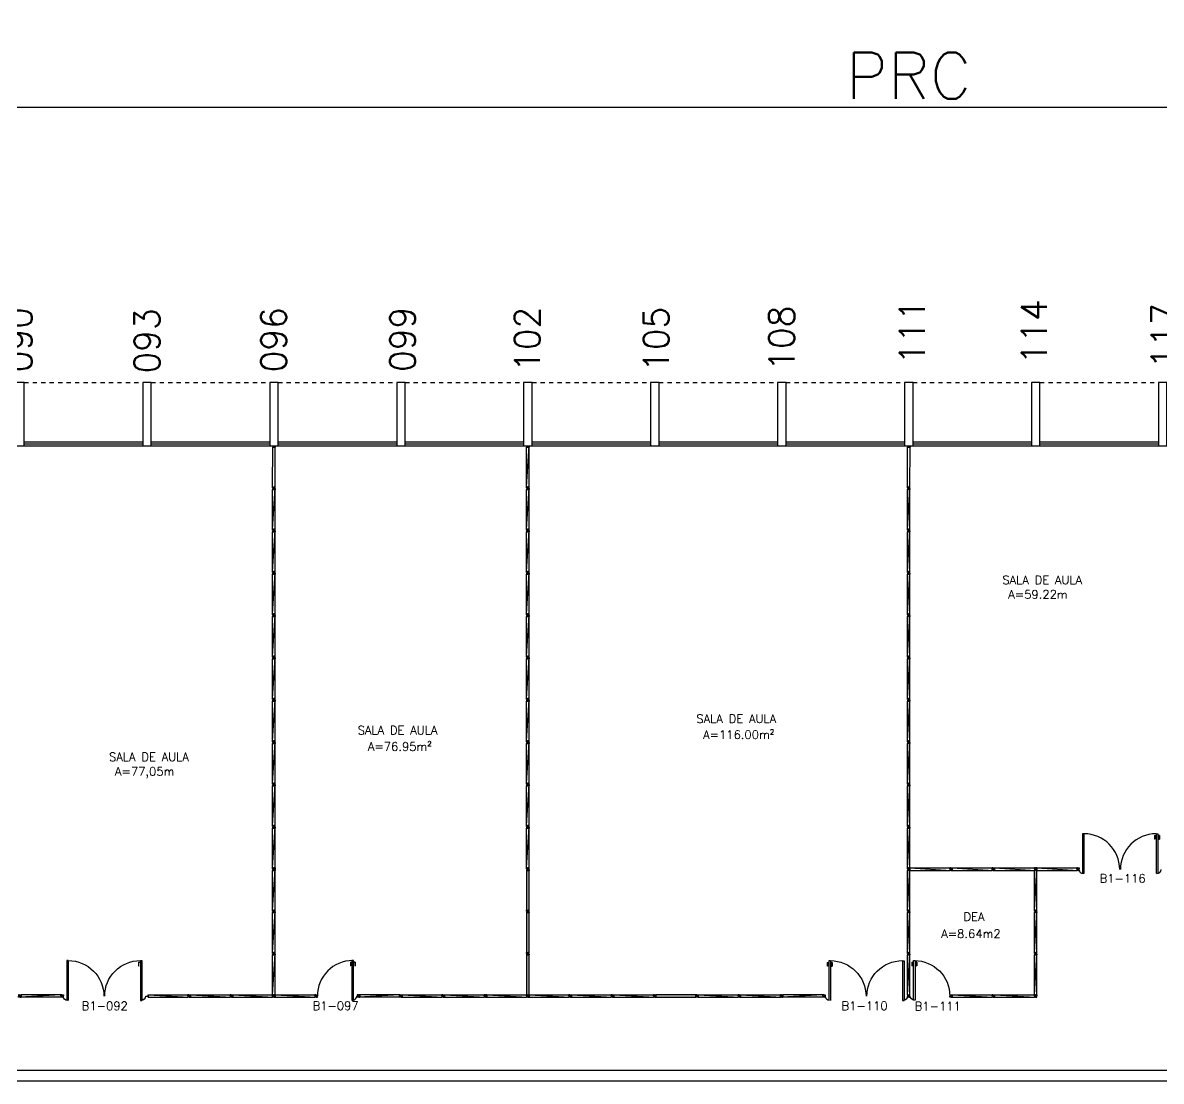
# Model space of a CAD drawing. Extents: x -31 to 207, y 425 to 518.
# Drawn here: x 72.35 to 99.25, y 493.32 to 518.33 of the extents above; entities that cross this region are included whole.
import ezdxf
from ezdxf.enums import TextEntityAlignment as Align

# ---------------------------------------------------------------- set-up
doc = ezdxf.new("R2010")
doc.units = 0
doc.header["$LTSCALE"] = 0.01
doc.header["$MEASUREMENT"] = 0
doc.header["$PDMODE"] = 34
doc.linetypes.add('HIDDEN2', pattern=[0.1875, 0.125, -0.0625])
doc.layers.get('0').update_dxf_attribs({"linetype": 'CONTINUOUS'})
doc.layers.get('DEFPOINTS').update_dxf_attribs({"linetype": 'CONTINUOUS'})
for name, color, linetype in [('ALV', 2, 'CONTINUOUS'), ('AREA', 2, 'CONTINUOUS'), ('BANC', 2, 'CONTINUOUS'), ('DIV', 2, 'CONTINUOUS'), ('ESQ', 1, 'CONTINUOUS'), ('ESTR', 3, 'CONTINUOUS'), ('NOPILAR1', 2, 'CONTINUOUS'), ('PORTA', 2, 'CONTINUOUS'), ('PROJ', 1, 'HIDDEN2'), ('TEXTO-ENDEREÇO', 2, 'CONTINUOUS'), ('TEXTOCENTROCUSTO', 2, 'CONTINUOUS')]:
    doc.layers.add(name, color=color, linetype=linetype)
doc.styles.add('1', font='romans.shx')
doc.styles.add('NOPILAR', font='simplex.shx', dxfattribs={"height": 0.6})
doc.styles.add('UNB-100', font='simplex.shx', dxfattribs={"height": 0.2})
doc.styles.add('UNB-100-1', font='simplex.shx', dxfattribs={"height": 0.2})
doc.dimstyles.new('1-600', dxfattribs={"dimtxt": 1.1, "dimasz": 2.5, "dimexe": 2, "dimexo": 4, "dimgap": 0.2, "dimtad": 1, "dimdec": 0, "dimzin": 4, "dimdsep": 46, "dimlunit": 6, "dimtxsty": '1', "dimblk1": 'NONE', "dimblk2": 'NONE', "dimsah": 1, "dimcen": 0, "dimclrd": 2, "dimclre": 2, "dimclrt": 2, "dimadec": 0, "dimazin": 0, "dimtfac": 1, "dimtdec": 0, "dimtmove": 2, "dimatfit": 3, "dimldrblk": 'NONE', "dimfxl": 0, "dimtolj": 1, "dimtzin": 0, "dimarcsym": 0})

# ---------------------------------------------------------------- blocks, each defined once
blk = doc.blocks.new('PILAR-SLS')
blk.add_lwpolyline([(0, -1.5), (0.2, -1.5), (0.2, 0), (0, 0)], close=True)
blk = doc.blocks.new('*D58')
at = {"layer": 'DEFPOINTS', "color": 0}
for p in [(-17.813, 516.327), (-17.813, 509.828), (204.387, 509.828)]:
    blk.add_point(p, dxfattribs=at)
at = {"layer": 'TEXTOCENTROCUSTO', "color": 2, "lineweight": -2}
for p, q in [((-17.813, 513.828), (-17.813, 518.327)), ((204.387, 513.828), (204.387, 518.327)), ((204.387, 516.327), (-17.813, 516.327))]:
    blk.add_line(p, q, dxfattribs=at)
at = {"layer": 'TEXTOCENTROCUSTO', "color": 2, "insert": (93.287, 517.077), "char_height": 1.1, "attachment_point": 5, "rotation": 0, "style": '1'}
blk.add_mtext('\\A1;PRC', dxfattribs=at)
blk = doc.blocks.new('_NONE')
at = {"color": 0, "linetype": 'ByBlock'}
blk.add_circle((0, 0), 0.25, dxfattribs=at)
blk = doc.blocks.new('PDVDP-SLS')
for p, q in [((0.112, 0.84), (0.112, -0.1)), ((0.147, 0.84), (0.112, 0.84)), ((0.147, 0.84), (0.147, -0.1)), ((1.853, 0.84), (1.888, 0.84)), ((1.853, 0.84), (1.853, -0.1)), ((1.888, 0.84), (1.888, -0.1)), ((0.009, 0), (-0.009, 0)), ((0, -0.012), (0, 0.01)), ((0.147, -0.1), (0.112, -0.1))]:
    blk.add_line(p, q)
for centre, radius, start, end in [((0.148, -0.002), 0.843, 0, 90), ((1.853, -0.002), 0.843, 90, 180), ((0.131, 0), 0.101, 180, 270), ((1.87, 0), 0.101, 270, 0)]:
    blk.add_arc(centre, radius, start, end)
blk = doc.blocks.new('DIVMT-SLS')
for p, q in [((-0.03, 0.03), (-0.03, 0.006)), ((-0.008, 0.03), (-0.03, 0.03)), ((-0.0185, 0.006), (-0.03, 0.006)), ((-0.0185, -0.006), (-0.0185, 0.006)), ((-0.008, 0.03), (-0.008, 0.02)), ((-0.008, 0.02), (0.008, 0.02)), ((-0.0051, 0), (0.0051, 0)), ((0.0051, 0), (-0.0051, 0)), ((-0.0051, 0), (0.0051, 0)), ((0.97, -0.03), (0, 0.03)), ((0, -0.0051), (0, 0.0051)), ((0, 0.0051), (0, -0.0051)), ((0.008, 0.03), (0.008, 0.02)), ((0.008, 0.03), (0.03, 0.03)), ((0.0205, 0.006), (0.03, 0.006)), ((0.0205, -0.006), (0.0205, 0.006)), ((0.0205, 0.006), (0.0205, -0.006)), ((0.0205, 0.006), (0.03, 0.006)), ((0.97, 0.03), (0.03, 0.03)), ((0.03, 0.006), (0.03, 0.03)), ((0.03, -0.03), (0.03, 0.03)), ((0.03, -0.005), (0.03, 0.005)), ((0.97, 0.03), (0.97, 0.009)), ((0.97, 0.009), (0.97, 0.027)), ((0.9795, 0.006), (0.97, 0.006)), ((0.97, -0.005), (0.97, 0.005)), ((0.9795, 0.006), (0.9795, -0.006)), ((1.0051, 0), (0.9949, 0)), ((1, 0.0051), (1, -0.0051)), ((-0.0185, -0.006), (-0.03, -0.006)), ((-0.03, -0.03), (-0.03, -0.006)), ((-0.008, -0.03), (-0.03, -0.03)), ((-0.008, -0.03), (-0.008, -0.02)), ((-0.008, -0.02), (0.008, -0.02)), ((0.008, -0.03), (0.008, -0.02)), ((0.008, -0.03), (0.03, -0.03)), ((0.0205, -0.006), (0.03, -0.006)), ((0.0205, -0.006), (0.03, -0.006)), ((0.03, -0.006), (0.03, -0.03)), ((0.97, -0.03), (0.03, -0.03)), ((0.9795, -0.006), (0.97, -0.006)), ((0.97, -0.009), (0.97, -0.027))]:
    blk.add_line(p, q)
blk = doc.blocks.new('MTT-SLS')
for p, q in [((-0.008, 0.03), (-0.03, 0.03)), ((-0.03, 0.03), (-0.03, 0.006)), ((-0.0185, 0.006), (-0.03, 0.006)), ((-0.0185, -0.006), (-0.0185, 0.006)), ((-0.008, 0.03), (-0.008, 0.02)), ((-0.008, 0.02), (0.008, 0.02)), ((-0.0051, 0), (0.0051, 0)), ((0, -0.0051), (0, 0.0051)), ((0.008, 0.03), (0.03, 0.03)), ((0.008, 0.03), (0.008, 0.02)), ((0.0205, -0.006), (0.0205, 0.006)), ((0.0205, 0.006), (0.03, 0.006)), ((0.03, 0.006), (0.03, 0.03)), ((-0.03, -0.03), (-0.03, -0.006)), ((-0.0185, -0.006), (-0.03, -0.006)), ((-0.008, -0.03), (-0.03, -0.03)), ((-0.008, -0.02), (0.008, -0.02)), ((-0.008, -0.03), (-0.008, -0.02)), ((0.008, -0.03), (0.008, -0.02)), ((0.008, -0.03), (0.03, -0.03)), ((0.0205, -0.006), (0.03, -0.006)), ((0.03, -0.006), (0.03, -0.03))]:
    blk.add_line(p, q)
blk = doc.blocks.new('DIVINI-SLS')
for p, q in [((-0.005, 0), (0.005, 0)), ((0.008, 0.02), (0, 0.02)), ((0, 0.001), (0, 0.02)), ((0, -0.005), (0, 0.005)), ((0, -0.02), (0, 0.001)), ((0.008, 0.03), (0.03, 0.03)), ((0.008, 0.03), (0.008, 0.02)), ((0.02, 0.006), (0.03, 0.006)), ((0.02, 0.006), (0.02, -0.006)), ((0.02, -0.004), (0.02, 0.004)), ((0.023, 0.006), (0.027, 0.006)), ((0.97, 0.03), (0.03, 0.03)), ((0.03, -0.03), (0.03, 0.03)), ((0.03, 0.009), (0.03, 0.027)), ((0.03, -0.005), (0.03, 0.005)), ((0.97, 0.03), (0.97, 0.009)), ((0.97, -0.03), (0.97, 0.03)), ((0.97, 0.009), (0.97, 0.027)), ((0.98, 0.006), (0.97, 0.006)), ((0.97, -0.005), (0.97, 0.005)), ((0.98, 0.006), (0.98, -0.006)), ((0.99, 0), (1.008, 0)), ((0.999, 0.006), (0.999, -0.006)), ((0, -0.02), (0.008, -0.02)), ((0.008, -0.03), (0.008, -0.02)), ((0.008, -0.03), (0.03, -0.03)), ((0.02, -0.006), (0.03, -0.006)), ((0.023, -0.006), (0.027, -0.006)), ((0.03, -0.009), (0.03, -0.027)), ((0.97, -0.03), (0.03, -0.03)), ((0.98, -0.006), (0.97, -0.006)), ((0.97, -0.009), (0.97, -0.027))]:
    blk.add_line(p, q)
blk = doc.blocks.new('PDVD-SLS')
at = {"layer": 'DIV'}
for p, q in [((-0.153, 0.84), (-0.153, -0.1)), ((-0.118, 0.84), (-0.153, 0.84)), ((-0.118, -0.1), (-0.118, 0.84)), ((-0.192, 0.8), (-0.152, 0.8)), ((-0.192, 0.8), (-0.192, 0.71)), ((-0.182, 0.71), (-0.192, 0.71)), ((-0.182, 0.79), (-0.152, 0.79)), ((-0.182, 0.79), (-0.182, 0.71)), ((-0.078, 0.8), (-0.118, 0.8)), ((-0.088, 0.79), (-0.118, 0.79)), ((-0.088, 0.79), (-0.088, 0.71)), ((-0.088, 0.71), (-0.078, 0.71)), ((-0.078, 0.8), (-0.078, 0.71)), ((-0.118, -0.1), (-0.118, 0.043)), ((-0.118, -0.1), (-0.118, 0.029)), ((-0.153, -0.1), (-0.118, -0.1))]:
    blk.add_line(p, q, dxfattribs=at)
for centre, radius, start, end in [((-0.133, 0), 0.839, 90.1717, 180), ((-0.138, 0), 0.1, 271.4326, 0)]:
    blk.add_arc(centre, radius, start, end, dxfattribs=at)
blk = doc.blocks.new('Div_Relocada')
at = {"layer": 'ALV'}
blk.add_hatch(color=8, dxfattribs=at).paths.add_polyline_path([(0.97, 0.03), (0.03, 0.03), (0.03, -0.03), (0.97, -0.03)])
for p, q in [((-0.0051, 0), (0.0051, 0)), ((0, -0.0051), (0, 0.0051)), ((0.0205, -0.006), (0.0205, 0.006)), ((0.0205, 0.006), (0.03, 0.006)), ((0.97, 0.006), (0.97, 0.03)), ((0.992, 0.03), (0.97, 0.03)), ((0.97, 0.03), (0.97, -0.03)), ((0.9795, 0.006), (0.97, 0.006)), ((0.9795, 0.006), (0.97, 0.006)), ((0.97, 0.005), (0.97, -0.005)), ((0.9795, 0.006), (0.9795, -0.006)), ((0.9795, -0.006), (0.9795, 0.006)), ((0.992, 0.03), (0.992, 0.02)), ((1.008, 0.02), (0.992, 0.02)), ((1.0051, 0), (0.9949, 0)), ((0.9949, 0), (1.0051, 0)), ((1.0051, 0), (0.9949, 0)), ((1, 0.0051), (1, -0.0051)), ((1, -0.0051), (1, 0.0051)), ((1.008, 0.03), (1.008, 0.02)), ((1.008, 0.03), (1.03, 0.03)), ((1.0185, 0.006), (1.03, 0.006)), ((1.0185, 0.006), (1.0185, -0.006)), ((1.03, 0.03), (1.03, 0.006)), ((0.0205, -0.006), (0.03, -0.006)), ((0.97, -0.006), (0.97, -0.03)), ((0.9795, -0.006), (0.97, -0.006)), ((0.9795, -0.006), (0.97, -0.006)), ((0.992, -0.03), (0.97, -0.03)), ((0.992, -0.03), (0.992, -0.02)), ((1.008, -0.02), (0.992, -0.02)), ((1.008, -0.03), (1.008, -0.02)), ((1.008, -0.03), (1.03, -0.03)), ((1.0185, -0.006), (1.03, -0.006)), ((1.03, -0.03), (1.03, -0.006))]:
    blk.add_line(p, q)
blk.add_lwpolyline([(0.03, -0.03), (0.97, -0.03), (0.97, 0.03), (0.03, 0.03)], close=True)

msp = doc.modelspace()

# ---------------------------------------------------------------- linework, layer by layer
for p, q in [((78.292, 498.36), (78.314, 498.36)), ((78.292, 498.3), (78.314, 498.3)), ((78.302, 498.336), (78.314, 498.336)), ((78.302, 498.336), (78.302, 498.324)), ((78.302, 498.324), (78.314, 498.324)), ((78.314, 498.36), (78.314, 498.336)), ((78.314, 498.3), (78.314, 498.324)), ((80.275, 495.36), (80.257, 495.36)), ((80.278, 495.35), (80.278, 495.36)), ((80.29, 495.35), (80.278, 495.35)), ((80.279, 495.36), (80.289, 495.36)), ((80.289, 495.33), (80.279, 495.33)), ((80.284, 495.325), (80.284, 495.335)), ((80.29, 495.35), (80.29, 495.36)), ((80.293, 495.36), (80.311, 495.36)), ((80.314, 495.36), (80.293, 495.36)), ((83.275, 495.36), (83.257, 495.36)), ((83.278, 495.35), (83.278, 495.36)), ((83.29, 495.35), (83.278, 495.35)), ((83.279, 495.36), (83.289, 495.36)), ((83.289, 495.33), (83.279, 495.33)), ((83.284, 495.325), (83.284, 495.335)), ((83.29, 495.35), (83.29, 495.36)), ((83.293, 495.36), (83.311, 495.36)), ((83.314, 495.36), (83.293, 495.36)), ((91.289, 495.33), (91.279, 495.33)), ((91.284, 495.325), (91.284, 495.335))]:
    msp.add_line(p, q)
at = {"layer": 'BANC'}
for p, q in [((204.284, 493.567), (-17.613, 493.567)), ((204.284, 493.317), (-17.613, 493.317))]:
    msp.add_line(p, q, dxfattribs=at)
at = {"layer": 'DIV'}
for p, q in [((78.257, 508.32), (78.257, 508.328)), ((84.254, 507.36), (84.314, 508.33)), ((84.254, 508.322), (84.264, 508.322)), ((84.254, 508.322), (84.254, 508.3)), ((84.254, 507.36), (84.254, 508.3)), ((84.278, 508.3), (84.254, 508.3)), ((84.254, 508.3), (84.314, 508.3)), ((84.264, 508.328), (84.264, 508.322)), ((84.278, 508.309), (84.29, 508.309)), ((84.278, 508.309), (84.278, 508.3)), ((84.29, 508.309), (84.278, 508.309)), ((84.278, 508.309), (84.278, 508.3)), ((84.279, 508.3), (84.289, 508.3)), ((84.29, 508.309), (84.29, 508.3)), ((84.29, 508.309), (84.29, 508.3)), ((84.29, 508.3), (84.314, 508.3)), ((84.304, 508.328), (84.304, 508.322)), ((84.314, 508.322), (84.304, 508.322)), ((84.314, 508.322), (84.314, 508.3)), ((84.314, 507.36), (84.314, 508.3)), ((84.275, 507.36), (84.257, 507.36)), ((84.278, 507.35), (84.278, 507.36)), ((84.29, 507.35), (84.278, 507.35)), ((84.279, 507.36), (84.289, 507.36)), ((84.29, 507.35), (84.29, 507.36)), ((84.293, 507.36), (84.311, 507.36)), ((84.314, 507.36), (84.293, 507.36)), ((84.289, 507.33), (84.279, 507.33)), ((84.284, 507.325), (84.284, 507.335)), ((97.392, 499.163), (97.392, 498.223)), ((97.427, 499.163), (97.392, 499.163)), ((97.427, 499.163), (97.427, 498.223)), ((99.093, 499.124), (99.093, 499.034)), ((99.093, 499.124), (99.133, 499.124)), ((99.103, 499.034), (99.093, 499.034)), ((99.103, 499.114), (99.103, 499.034)), ((99.103, 499.114), (99.133, 499.114)), ((99.133, 499.163), (99.168, 499.163)), ((99.133, 499.163), (99.133, 498.223)), ((99.168, 499.163), (99.168, 498.223)), ((99.208, 499.124), (99.168, 499.124)), ((99.198, 499.114), (99.168, 499.114)), ((99.198, 499.114), (99.198, 499.034)), ((99.198, 499.034), (99.208, 499.034)), ((99.208, 499.124), (99.208, 499.034)), ((97.289, 498.323), (97.271, 498.323)), ((97.28, 498.311), (97.28, 498.333)), ((97.427, 498.223), (97.392, 498.223))]:
    msp.add_line(p, q, dxfattribs=at)
for centre, radius, start, end in [((97.428, 498.321), 0.843, 0, 90), ((99.132, 498.321), 0.843, 90, 180), ((97.41, 498.323), 0.101, 180, 270), ((99.15, 498.323), 0.101, 270, 0)]:
    msp.add_arc(centre, radius, start, end, dxfattribs=at)
at = {"layer": 'ESQ'}
for p, q in [((72.387, 508.428), (75.187, 508.428)), ((75.387, 508.428), (78.187, 508.428)), ((78.387, 508.428), (81.187, 508.428)), ((81.387, 508.428), (84.187, 508.428)), ((84.387, 508.428), (87.187, 508.428)), ((87.387, 508.428), (90.187, 508.428)), ((90.387, 508.428), (93.187, 508.428)), ((93.387, 508.428), (96.187, 508.428)), ((96.387, 508.428), (99.187, 508.428)), ((72.387, 508.378), (75.187, 508.378)), ((72.387, 508.328), (75.187, 508.328)), ((75.387, 508.378), (78.187, 508.378)), ((75.387, 508.328), (78.187, 508.328)), ((78.387, 508.378), (81.187, 508.378)), ((78.387, 508.328), (81.187, 508.328)), ((81.387, 508.378), (84.187, 508.378)), ((81.387, 508.328), (84.187, 508.328)), ((84.387, 508.378), (87.187, 508.378)), ((84.387, 508.328), (87.187, 508.328)), ((87.387, 508.378), (90.187, 508.378)), ((87.387, 508.328), (90.187, 508.328)), ((90.387, 508.378), (93.187, 508.378)), ((90.387, 508.328), (93.187, 508.328)), ((93.387, 508.378), (96.187, 508.378)), ((93.387, 508.328), (96.187, 508.328)), ((96.387, 508.378), (99.187, 508.378)), ((96.387, 508.328), (99.187, 508.328))]:
    msp.add_line(p, q, dxfattribs=at)
at = {"layer": 'PORTA'}
for p, q in [((75.09, 496.128), (75.131, 496.128)), ((75.09, 496.128), (75.09, 496.038)), ((91.358, 496.126), (91.358, 496.036)), ((91.358, 496.126), (91.398, 496.126)), ((91.368, 496.116), (91.368, 496.036)), ((91.368, 496.116), (91.398, 496.116)), ((91.473, 496.126), (91.433, 496.126)), ((91.463, 496.116), (91.433, 496.116)), ((91.463, 496.116), (91.463, 496.036)), ((91.473, 496.126), (91.473, 496.036)), ((75.1, 496.038), (75.091, 496.038)), ((91.368, 496.036), (91.359, 496.036)), ((91.463, 496.036), (91.473, 496.036))]:
    msp.add_line(p, q, dxfattribs=at)
at = {"layer": 'PROJ'}
for p, q in [((72.387, 509.828), (75.187, 509.828)), ((75.387, 509.828), (78.187, 509.828)), ((78.387, 509.828), (81.187, 509.828)), ((81.387, 509.828), (84.187, 509.828)), ((84.387, 509.828), (87.187, 509.828)), ((87.387, 509.828), (90.187, 509.828)), ((90.387, 509.828), (93.187, 509.828)), ((93.387, 509.828), (96.187, 509.828)), ((96.387, 509.828), (99.187, 509.828))]:
    msp.add_line(p, q, dxfattribs=at)

# ---------------------------------------------------------------- block references
at = {"layer": 'DIV'}
for name, p, rotation in [('DIVINI-SLS', (78.287, 508.328), 269.8217819123598), ('DIVINI-SLS', (93.287, 508.328), 269.8217819123598), ('DIVMT-SLS', (78.284, 507.33), 270), ('DIVMT-SLS', (84.284, 507.33), 270), ('DIVMT-SLS', (93.284, 507.33), 270), ('DIVMT-SLS', (78.284, 506.33), 270), ('DIVMT-SLS', (84.284, 506.33), 270), ('DIVMT-SLS', (93.284, 506.33), 270), ('DIVMT-SLS', (78.284, 505.33), 270), ('DIVMT-SLS', (84.284, 505.33), 270), ('DIVMT-SLS', (93.284, 505.33), 270), ('DIVMT-SLS', (78.284, 504.33), 270), ('DIVMT-SLS', (84.284, 504.33), 270), ('DIVMT-SLS', (93.284, 504.33), 270), ('DIVMT-SLS', (78.284, 503.33), 270), ('DIVMT-SLS', (84.284, 503.33), 270), ('DIVMT-SLS', (93.284, 503.33), 270), ('DIVMT-SLS', (78.284, 502.33), 270), ('DIVMT-SLS', (84.284, 502.33), 270), ('DIVMT-SLS', (93.284, 502.33), 270), ('DIVMT-SLS', (78.284, 501.33), 270), ('DIVMT-SLS', (84.284, 501.33), 270), ('DIVMT-SLS', (93.284, 501.33), 270), ('DIVMT-SLS', (78.284, 500.33), 270), ('DIVMT-SLS', (84.284, 500.33), 270), ('DIVMT-SLS', (93.284, 500.33), 270), ('DIVMT-SLS', (78.284, 499.33), 270), ('DIVMT-SLS', (84.284, 499.33), 270), ('DIVMT-SLS', (93.284, 499.33), 270), ('DIVMT-SLS', (78.284, 498.33), 270), ('Div_Relocada', (84.284, 497.33), 90), ('DIVMT-SLS', (93.284, 498.33), 270), ('DIVMT-SLS', (94.284, 498.33), 180), ('DIVMT-SLS', (95.284, 498.33), 180), ('DIVMT-SLS', (96.284, 498.33), 180), ('DIVMT-SLS', (96.284, 498.33), 270), ('DIVMT-SLS', (97.284, 498.33), 180), ('DIVMT-SLS', (78.284, 497.33), 270), ('Div_Relocada', (84.284, 496.33), 90), ('DIVMT-SLS', (93.284, 497.33), 270), ('DIVMT-SLS', (93.284, 497.33), 270), ('DIVMT-SLS', (96.284, 497.33), 270), ('DIVMT-SLS', (78.284, 496.33), 270), ('Div_Relocada', (84.284, 495.33), 90), ('DIVMT-SLS', (93.284, 496.33), 270), ('DIVMT-SLS', (93.284, 496.33), 270), ('DIVMT-SLS', (96.284, 496.33), 270), ('DIVMT-SLS', (76.284, 495.33), 180), ('DIVMT-SLS', (77.284, 495.33), 180), ('DIVMT-SLS', (78.284, 495.33), 180), ('DIVMT-SLS', (79.284, 495.33), 180), ('DIVMT-SLS', (82.284, 495.33), 180), ('DIVMT-SLS', (83.284, 495.33), 180), ('DIVMT-SLS', (84.284, 495.33), 180), ('DIVMT-SLS', (85.284, 495.33), 180), ('DIVMT-SLS', (86.284, 495.33), 180), ('DIVMT-SLS', (87.284, 495.33), 180), ('DIVMT-SLS', (89.284, 495.33), 180), ('DIVMT-SLS', (90.284, 495.33), 180), ('DIVMT-SLS', (95.284, 495.33), 180), ('DIVMT-SLS', (96.284, 495.33), 180)]:
    msp.add_blockref(name, p, dxfattribs=dict(at, rotation=rotation))
for name, p in [('MTT-SLS', (95.284, 498.33)), ('PDVD-SLS', (80.284, 495.33)), ('MTT-SLS', (78.284, 495.33)), ('MTT-SLS', (81.284, 495.33)), ('Div_Relocada', (87.284, 495.33)), ('MTT-SLS', (93.284, 495.33)), ('MTT-SLS', (93.284, 495.33)), ('MTT-SLS', (94.284, 495.33))]:
    msp.add_blockref(name, p, dxfattribs=at)
at = {"layer": 'DIV', "xscale": -1}
for name, p in [('PDVDP-SLS', (75.278, 495.327)), ('PDVDP-SLS', (93.287, 495.325)), ('PDVD-SLS', (93.284, 495.33)), ('MTT-SLS', (73.284, 495.33)), ('MTT-SLS', (91.284, 495.33))]:
    msp.add_blockref(name, p, dxfattribs=at)
at = {"layer": 'DIV', "xscale": -1, "rotation": 180}
for p in [(72.284, 495.33), (80.284, 495.33), (90.284, 495.33)]:
    msp.add_blockref('DIVMT-SLS', p, dxfattribs=at)
at = {"layer": 'ESTR'}
for p in [(72.187, 509.828), (75.187, 509.828), (78.187, 509.828), (81.187, 509.828), (84.187, 509.828), (87.187, 509.828), (90.187, 509.828), (93.187, 509.828), (96.187, 509.828), (99.187, 509.828)]:
    msp.add_blockref('PILAR-SLS', p, dxfattribs=at)

# ---------------------------------------------------------------- texts
at = {"layer": 'AREA', "style": 'UNB-100'}
for s, p in [('SALA DE AULA', (96.441, 505.062)), ('A=59.22m', (96.34, 504.72)), ('SALA DE AULA ', (89.28, 501.782)), ('SALA DE AULA ', (81.275, 501.511)), ('A=116.00m²', (89.267, 501.406)), ('A=76.95m²', (81.26, 501.126)), ('SALA DE AULA', (75.334, 500.881)), ('A=77,05m', (75.233, 500.538)), ('DEA', (94.829, 497.104)), ('A=8.64m2', (94.756, 496.702))]:
    msp.add_text(s, height=0.2, dxfattribs=at).set_placement(p, align=Align.CENTER)
at = {"layer": 'NOPILAR1', "style": 'NOPILAR'}
for s, p in [('114', (96.546, 510.252)), ('090', (72.568, 510.066)), ('093', (75.587, 510.039)), ('096', (78.58, 510.066)), ('099', (81.627, 510.075)), ('102', (84.572, 510.075)), ('105', (87.618, 510.075)), ('108', (90.583, 510.102)), ('111', (93.663, 510.252)), ('117', (99.614, 510.155))]:
    msp.add_text(s, height=0.6, rotation=90, dxfattribs=at).set_placement(p)
at = {"layer": 'TEXTO-ENDEREÇO', "style": 'UNB-100-1'}
for s, p in [('B1-116', (97.795, 498.009)), ('B1-092', (73.745, 494.998)), ('B1-097', (79.199, 495)), ('B1-110', (91.698, 494.999)), ('B1-111', (93.427, 494.99))]:
    msp.add_text(s, height=0.2, dxfattribs=at).set_placement(p)

# ---------------------------------------------------------------- dimensions: what is measured, and where the dimension line sits
at = {"layer": 'TEXTOCENTROCUSTO'}
dim = msp.add_aligned_dim(p1=(204.387, 509.828), p2=(-17.813, 509.828), distance=-6.499, text='PRC', dimstyle='1-600', dxfattribs=at)
dim.commit()
dim.dimension.update_dxf_attribs({"geometry": '*D58', "text_midpoint": (93.287, 517.077)})

doc.saveas('drawing.dxf')
